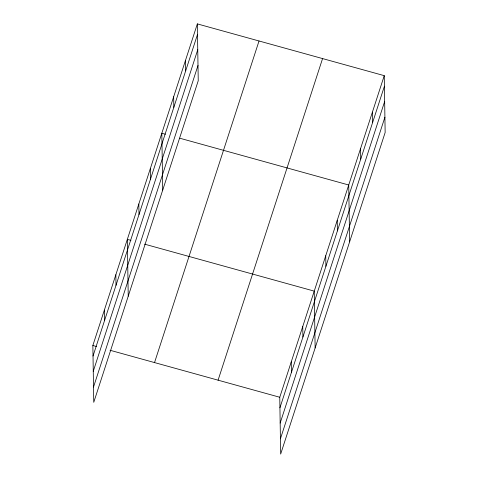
<?xml version="1.0" encoding="UTF-8"?>
<svg xmlns="http://www.w3.org/2000/svg" width="478" height="478" viewBox="0 0 478 478"><rect width="100%" height="100%" fill="white"/><g stroke="black" fill="none" stroke-linecap="round" stroke-linejoin="round"><path stroke-width="0.72" d="M197.348 23.9L198.239 80.746L93.748 402.339L92.852 345.498L197.348 23.9L384.252 75.661L385.149 132.502L280.652 454.1L279.761 397.254L384.252 75.661M93.019 356.038L197.51 34.44M93.258 371.316L197.755 49.718M93.509 387.06L198 65.462M154.531 362.575L259.028 40.983M218.082 380.177L322.572 58.579M279.929 407.794L384.42 86.201M280.168 423.078L384.659 101.479M280.413 438.822L384.904 117.224M165.406 134.234L161.821 133.243L162.711 190.089M179.752 138.208L348.725 185.004L349.621 241.844M130.924 240.362L127.339 239.37L128.229 296.217M144.547 244.139L314.243 291.132L315.133 347.972M92.852 345.498L96.442 346.49M110.065 350.266L279.761 397.254M372.41 112.109L372.577 122.649M360.567 148.556L360.735 159.096M337.229 220.376L337.396 230.916M325.739 255.754L325.9 266.294M302.747 326.504L302.915 337.044M291.257 361.882L291.419 372.422M185.506 60.348L185.667 70.887M173.663 96.795L173.825 107.335M150.325 168.62L150.492 179.16M138.829 203.992L138.996 214.532M115.843 274.748L116.011 285.288M104.347 310.12L104.515 320.66"/></g></svg>
